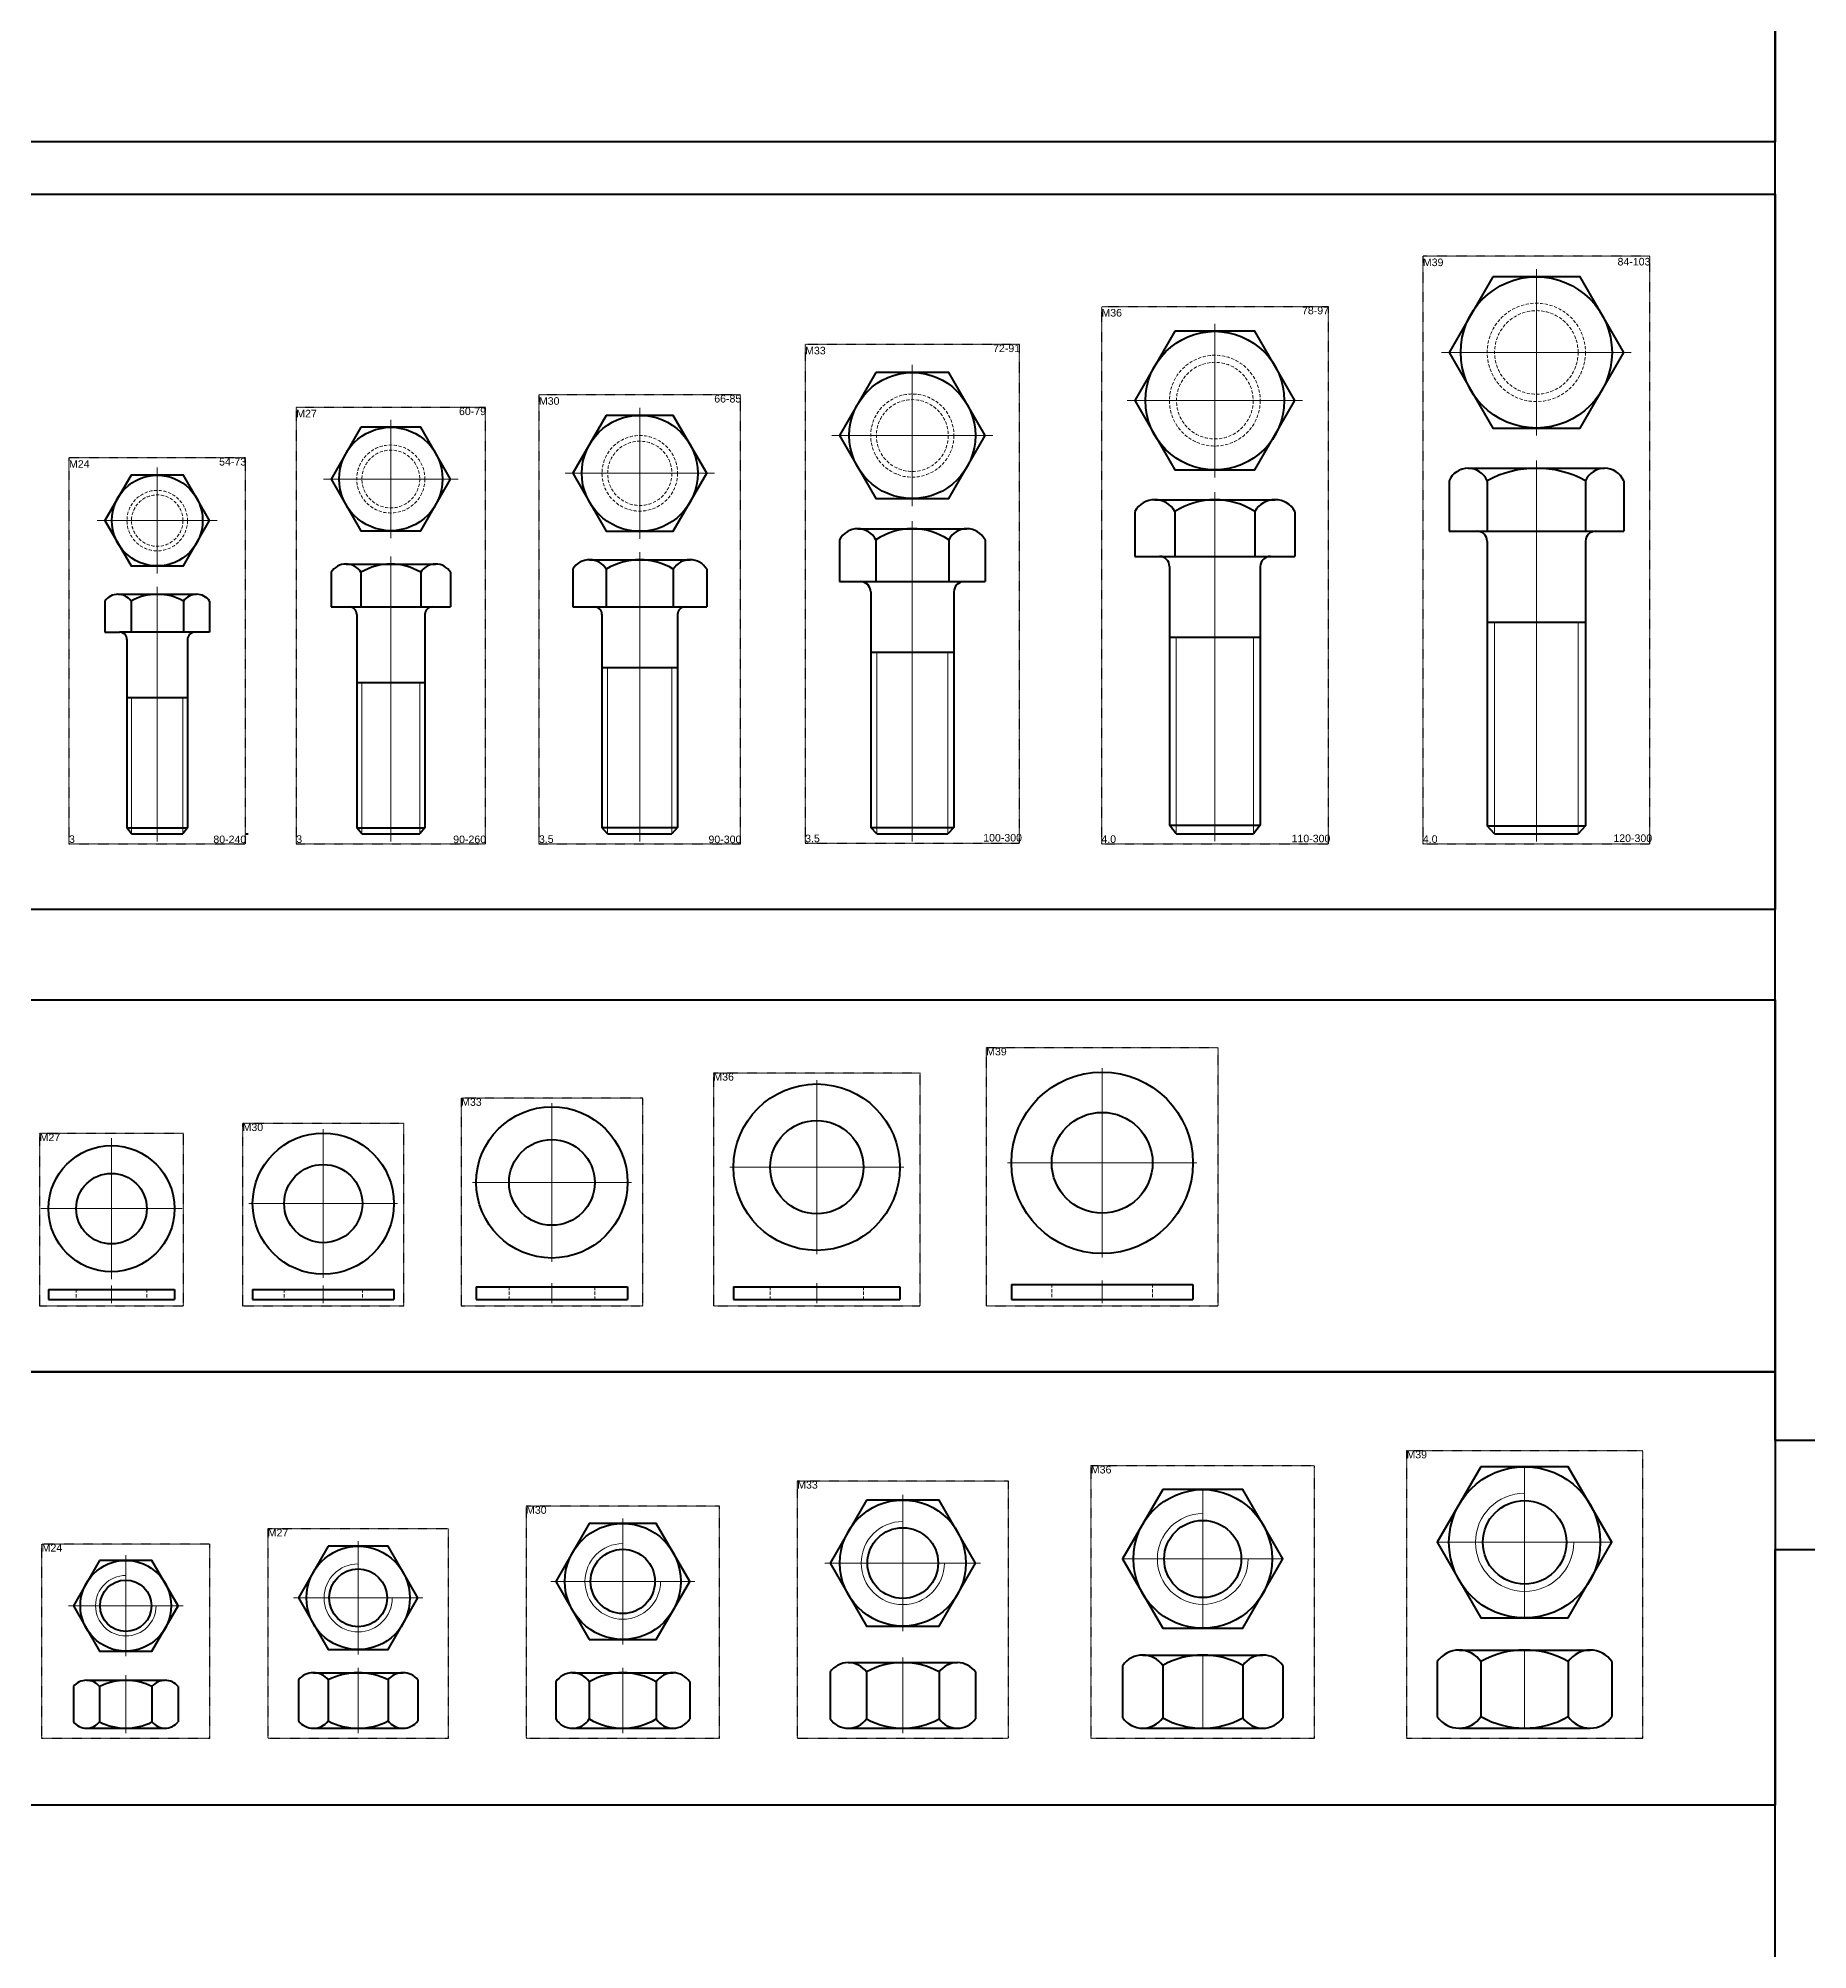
# Model space of a CAD drawing. Header units: millimetres. Extents: x -11382 to 23553, y -372 to 10786.
# Drawn here: x 2763 to 3464, y 4321 to 5079 of the extents above; entities that cross this region are included whole.
import ezdxf

# ---------------------------------------------------------------- set-up
doc = ezdxf.new("R2010")
doc.units = ezdxf.units.MM
doc.header["$LTSCALE"] = 0.2
doc.linetypes.add('HIDDEN', pattern=[9.525, 6.35, -3.175])
doc.linetypes.add('HIDDEN2', pattern=[0.1875, 0.125, -0.0625])
doc.layers.get('0').update_dxf_attribs({"color": 170, "linetype": 'HIDDEN2', "plot": 0})
for name, color, linetype, lineweight in [('đướng nét đứt', 4, 'HIDDEN', 20), ('đường bao thấy', 7, 'Continuous', 40), ('đường mặt cắt', 160, 'Continuous', 15), ('đường nét mảnh', 220, 'Continuous', 15)]:
    doc.layers.add(name, color=color, linetype=linetype, lineweight=lineweight)
doc.styles.add('nhat3', font='arial.ttf', dxfattribs={"height": 3})

# ---------------------------------------------------------------- blocks, each defined once
blk = doc.blocks.new('m24')
at = {"layer": 'đướng nét đứt'}
for radius in [12, 10.2]:
    blk.add_circle((2809.84, 4888.15), radius, dxfattribs=at)
at = {"layer": 'đường bao thấy'}
for p, q in [((2789.06, 4856.2), (2789.06, 4843.93)), ((2794.26, 4858.93), (2825.43, 4858.93)), ((2799.45, 4856.2), (2799.45, 4843.93)), ((2820.24, 4856.2), (2820.24, 4843.93)), ((2830.63, 4856.2), (2830.63, 4843.93)), ((2789.06, 4843.93), (2794.84, 4843.93)), ((2830.63, 4843.93), (2794.84, 4843.93)), ((2797.84, 4840.93), (2797.84, 4766.26)), ((2821.84, 4840.93), (2821.84, 4766.26)), ((2797.84, 4817.93), (2821.84, 4817.93)), ((2799.64, 4763.93), (2797.84, 4766.26)), ((2797.84, 4766.26), (2821.84, 4766.26)), ((2799.64, 4763.93), (2820.04, 4763.93)), ((2821.84, 4766.26), (2820.04, 4763.93))]:
    blk.add_line(p, q, dxfattribs=at)
blk.add_lwpolyline([(2799.45, 4906.15), (2789.06, 4888.15), (2799.45, 4870.15), (2820.24, 4870.15), (2830.63, 4888.15), (2820.24, 4906.15)], close=True, dxfattribs=at)
blk.add_circle((2809.84, 4888.15), 18, dxfattribs=at)
for centre, radius, start, end in [((2794.26, 4852.63), 6.3, 34.44656, 145.55344), ((2809.84, 4837.84), 21.1, 60.49116, 119.50884), ((2825.43, 4852.63), 6.3, 34.44656, 145.55344), ((2794.84, 4840.93), 3, 0, 90), ((2824.84, 4840.93), 3, 90, 180)]:
    blk.add_arc(centre, radius, start, end, dxfattribs=at)
at = {"layer": 'đường mặt cắt'}
for p, q in [((2809.84, 4909.15), (2809.84, 4867.15)), ((2809.84, 4888.15), (2809.84, 4900.15)), ((2786.06, 4888.15), (2833.63, 4888.15)), ((2809.84, 4861.93), (2809.84, 4760.93))]:
    blk.add_line(p, q, dxfattribs=at)
at = {"layer": 'đường nét mảnh'}
for p, q in [((2799.64, 4817.93), (2799.64, 4763.93)), ((2820.04, 4817.93), (2820.04, 4763.93))]:
    blk.add_line(p, q, dxfattribs=at)
blk = doc.blocks.new('m27')
at = {"layer": 'đướng nét đứt'}
for radius in [13.5, 11.47]:
    blk.add_circle((2902.47, 4904.65), radius, dxfattribs=at)
at = {"layer": 'đường bao thấy'}
for p, q in [((2878.8, 4867.64), (2878.8, 4853.93)), ((2884.72, 4870.93), (2920.22, 4870.93)), ((2890.63, 4867.64), (2890.63, 4853.93)), ((2914.31, 4867.64), (2914.31, 4853.93)), ((2926.14, 4867.64), (2926.14, 4853.93)), ((2878.8, 4853.93), (2926.14, 4853.93)), ((2888.97, 4850.93), (2888.97, 4766.31)), ((2915.97, 4850.93), (2915.97, 4766.31)), ((2888.97, 4823.93), (2915.97, 4823.93)), ((2891, 4763.93), (2888.97, 4766.31)), ((2888.97, 4766.31), (2915.97, 4766.31)), ((2891, 4763.93), (2913.95, 4763.93)), ((2915.97, 4766.31), (2913.95, 4763.93))]:
    blk.add_line(p, q, dxfattribs=at)
blk.add_lwpolyline([(2890.63, 4925.15), (2878.8, 4904.65), (2890.63, 4884.15), (2914.31, 4884.15), (2926.14, 4904.65), (2914.31, 4925.15)], close=True, dxfattribs=at)
blk.add_circle((2902.47, 4904.65), 20.5, dxfattribs=at)
for centre, radius, start, end in [((2884.72, 4863.97), 6.96, 31.81553, 148.18447), ((2902.47, 4848.02), 22.92, 58.90605, 121.09395), ((2920.22, 4863.97), 6.96, 31.81553, 148.18447), ((2885.97, 4850.93), 3, 0, 90), ((2918.97, 4850.93), 3, 90, 180)]:
    blk.add_arc(centre, radius, start, end, dxfattribs=at)
at = {"layer": 'đường mặt cắt'}
for p, q in [((2902.47, 4928.15), (2902.47, 4881.15)), ((2875.8, 4904.65), (2929.14, 4904.65)), ((2902.47, 4873.93), (2902.47, 4760.93))]:
    blk.add_line(p, q, dxfattribs=at)
at = {"layer": 'đường nét mảnh'}
for p, q in [((2891, 4823.93), (2891, 4763.93)), ((2913.95, 4823.93), (2913.95, 4763.93))]:
    blk.add_line(p, q, dxfattribs=at)
blk = doc.blocks.new('m30')
at = {"layer": 'đướng nét đứt'}
for radius in [15, 12.75]:
    blk.add_circle((0, 0), radius, dxfattribs=at)
at = {"layer": 'đường bao thấy'}
for p, q in [((-19.92, -34.27), (19.92, -34.27)), ((-26.56, -38), (-26.56, -52.97)), ((-13.28, -38), (-13.28, -52.97)), ((13.28, -38), (13.28, -52.97)), ((26.56, -38), (26.56, -52.97)), ((-26.56, -52.97), (26.56, -52.97)), ((-15, -55.97), (-15, -140.43)), ((15, -55.97), (15, -140.43)), ((-15, -76.97), (15, -76.97)), ((-12.75, -142.97), (-15, -140.43)), ((-15, -140.43), (15, -140.43)), ((-12.75, -142.97), (12.75, -142.97)), ((15, -140.43), (12.75, -142.97))]:
    blk.add_line(p, q, dxfattribs=at)
blk.add_lwpolyline([(-13.28, 23), (-26.56, 0), (-13.28, -23), (13.28, -23), (26.56, 0), (13.28, 23)], close=True, dxfattribs=at)
blk.add_circle((0, 0), 23, dxfattribs=at)
for centre, radius, start, end in [((-19.92, -42.05), 7.78, 31.39728, 148.60272), ((0, -59.8), 25.52, 58.65149, 121.34851), ((19.92, -42.05), 7.78, 31.39728, 148.60272), ((-18, -55.97), 3, 0, 90), ((18, -55.97), 3, 90, 180)]:
    blk.add_arc(centre, radius, start, end, dxfattribs=at)
at = {"layer": 'đường mặt cắt'}
for p, q in [((0, 26), (0, -26)), ((-29.56, 0), (29.56, 0)), ((0, -31.27), (0, -145.97))]:
    blk.add_line(p, q, dxfattribs=at)
at = {"layer": 'đường nét mảnh'}
for p, q in [((-12.75, -76.97), (-12.75, -142.97)), ((12.75, -76.97), (12.75, -142.97))]:
    blk.add_line(p, q, dxfattribs=at)
blk = doc.blocks.new('M33')
at = {"layer": 'đướng nét đứt'}
for radius in [16.5, 14.25]:
    blk.add_circle((0, 0), radius, dxfattribs=at)
at = {"layer": 'đường bao thấy'}
for p, q in [((-21.65, -36.94), (21.65, -36.94)), ((-28.87, -41.39), (-28.87, -57.94)), ((-14.43, -41.39), (-14.43, -57.94)), ((14.43, -41.39), (14.43, -57.94)), ((28.87, -41.39), (28.87, -57.94)), ((-28.87, -57.94), (28.87, -57.94)), ((-16.5, -61.94), (-16.5, -155.49)), ((16.5, -61.94), (16.5, -155.49)), ((-16.5, -85.94), (16.5, -85.94)), ((-16.5, -85.94), (16.5, -85.94)), ((-14.03, -157.94), (-16.5, -155.49)), ((-16.5, -155.49), (16.5, -155.49)), ((-14.03, -157.94), (14.02, -157.94)), ((16.5, -155.49), (14.02, -157.94))]:
    blk.add_line(p, q, dxfattribs=at)
blk.add_lwpolyline([(-14.43, 25), (-28.87, 0), (-14.43, -25), (14.43, -25), (28.87, 0), (14.43, 25)], close=True, dxfattribs=at)
blk.add_circle((0, 0), 25, dxfattribs=at)
for centre, radius, start, end in [((-21.65, -45.02), 8.08, 26.70237, 153.29763), ((0, -62.58), 25.64, 55.7425, 124.2575), ((21.65, -45.02), 8.08, 26.70237, 153.29763), ((-20.5, -61.94), 4, 0, 90), ((20.5, -61.94), 4, 90, 180)]:
    blk.add_arc(centre, radius, start, end, dxfattribs=at)
at = {"layer": 'đường mặt cắt'}
for p, q in [((0, 28), (0, -28)), ((-31.87, 0), (31.87, 0)), ((0, -33.94), (0, -160.94))]:
    blk.add_line(p, q, dxfattribs=at)
at = {"layer": 'đường nét mảnh'}
for p, q in [((-14.03, -85.94), (-14.03, -157.94)), ((14.02, -85.94), (14.02, -157.94))]:
    blk.add_line(p, q, dxfattribs=at)
blk = doc.blocks.new('M36')
at = {"layer": 'đướng nét đứt'}
for radius in [18, 15.2]:
    blk.add_circle((0, 0), radius, dxfattribs=at)
at = {"layer": 'đường bao thấy'}
for p, q in [((-31.75, -43.97), (-31.75, -61.79)), ((-23.82, -39.29), (23.85, -39.3)), ((-15.88, -43.97), (-15.88, -61.79)), ((15.88, -43.96), (15.88, -61.79)), ((31.75, -43.93), (31.75, -61.79)), ((-31.75, -61.79), (31.75, -61.79)), ((-17.99, -65.79), (-18, -168.43)), ((18.01, -65.72), (18, -168.43)), ((-17.99, -93.79), (18.01, -93.79)), ((-15.3, -171.79), (-18, -168.43)), ((-18, -168.43), (18, -168.43)), ((-15.3, -171.79), (15.3, -171.79)), ((18, -168.43), (15.3, -171.79)), ((15.3, -175.74), (15.3, -175.74)), ((18, -175.74), (18, -175.74))]:
    blk.add_line(p, q, dxfattribs=at)
blk.add_lwpolyline([(-15.88, 27.5), (-31.75, 0), (-15.88, -27.5), (15.88, -27.5), (31.75, 0), (15.88, 27.5)], close=True, dxfattribs=at)
blk.add_circle((0, 0), 27.5, dxfattribs=at)
for centre, radius, start, end in [((-23.82, -48.37), 9.07, 28.96748, 151.03252), ((0.01, -68.61), 29.31, 57.22553, 122.82196), ((23.84, -48.37), 9.07, 28.95656, 151.0216), ((-21.99, -65.79), 4, 359.99454, 90), ((22.01, -65.79), 4, 90, 180.00546)]:
    blk.add_arc(centre, radius, start, end, dxfattribs=at)
at = {"layer": 'đường mặt cắt'}
for p, q in [((0, 30.5), (0, -30.5)), ((-34.75, 0), (34.75, 0)), ((0.01, -36.29), (0, -174.79))]:
    blk.add_line(p, q, dxfattribs=at)
at = {"layer": 'đường nét mảnh'}
for p, q in [((-15.29, -93.79), (-15.3, -171.79)), ((15.31, -93.79), (15.3, -171.79))]:
    blk.add_line(p, q, dxfattribs=at)
blk = doc.blocks.new('M39')
at = {"layer": 'đướng nét đứt'}
for radius in [19.5, 16.57]:
    blk.add_circle((0, 0), radius, dxfattribs=at)
at = {"layer": 'đường bao thấy'}
for p, q in [((-34.64, -50.9), (-34.64, -70.93)), ((-27.07, -45.95), (27.07, -45.95)), ((-19.5, -50.9), (-19.5, -70.93)), ((19.5, -50.9), (19.5, -70.93)), ((34.64, -50.9), (34.64, -70.93)), ((-34.64, -70.93), (34.64, -70.93)), ((-19.5, -74.93), (-19.5, -187.81)), ((19.5, -74.93), (19.5, -187.81)), ((-19.5, -106.93), (19.5, -106.93)), ((-16.57, -190.93), (-19.5, -187.81)), ((-19.5, -187.81), (19.5, -187.81)), ((19.5, -187.81), (16.57, -190.93)), ((-16.57, -190.93), (16.57, -190.93))]:
    blk.add_line(p, q, dxfattribs=at)
blk.add_lwpolyline([(-17.32, 30), (-34.64, 0), (-17.32, -30), (17.32, -30), (34.64, 0), (17.32, 30)], close=True, dxfattribs=at)
blk.add_circle((0, 0), 30, dxfattribs=at)
for centre, radius, start, end in [((-27.07, -54.22), 8.26, 23.64348, 156.35652), ((0, -86.73), 40.79, 61.44266, 118.55734), ((27.07, -54.22), 8.26, 23.64348, 156.35652), ((-23.5, -74.93), 4, 0, 90), ((23.5, -74.93), 4, 90, 180)]:
    blk.add_arc(centre, radius, start, end, dxfattribs=at)
at = {"layer": 'đường mặt cắt'}
for p, q in [((0, 33), (0, -33)), ((-37.64, 0), (37.64, 0)), ((0, -42.93), (0, -193.93))]:
    blk.add_line(p, q, dxfattribs=at)
at = {"layer": 'đường nét mảnh'}
for p, q in [((-16.57, -106.93), (-16.57, -190.93)), ((16.57, -106.93), (16.57, -190.93))]:
    blk.add_line(p, q, dxfattribs=at)

msp = doc.modelspace()

# ---------------------------------------------------------------- linework, layer by layer
for points in [[(3311.742, 4759.991), (3401.742, 4759.991), (3401.742, 4992.991), (3311.742, 4992.991)], [(3184.251, 4759.991), (3274.251, 4759.991), (3274.271, 4972.991), (3184.271, 4972.991)], [(3066.773, 4760.262), (3151.773, 4760.262), (3151.773, 4957.991), (3066.773, 4957.991)], [(2961.202, 4759.991), (3041.202, 4759.991), (3041.202, 4937.991), (2961.202, 4937.991)], [(2864.97, 4759.991), (2939.97, 4759.991), (2939.97, 4932.991), (2864.97, 4932.991)], [(2774.845, 4759.991), (2844.845, 4759.991), (2844.845, 4912.991), (2774.845, 4912.991)], [(3138.56, 4576.659), (3230.56, 4576.659), (3230.56, 4679.033), (3138.56, 4679.033)], [(3030.382, 4576.659), (3112.382, 4576.659), (3112.382, 4669.033), (3030.382, 4669.033)], [(2930.35, 4576.659), (3002.35, 4576.659), (3002.35, 4659.033), (2930.35, 4659.033)], [(2843.678, 4576.659), (2907.678, 4576.659), (2907.678, 4649.033), (2843.678, 4649.033)], [(2763.188, 4576.659), (2820.188, 4576.659), (2820.188, 4645.033), (2763.188, 4645.033)], [(3305.229, 4405.217), (3398.957, 4405.217), (3398.957, 4519.217), (3305.229, 4519.217)], [(3180.08, 4405.217), (3268.809, 4405.217), (3268.809, 4513.217), (3180.08, 4513.217)], [(3063.638, 4405.217), (3147.366, 4405.217), (3147.366, 4507.217), (3063.638, 4507.217)], [(2956.095, 4405.217), (3032.824, 4405.217), (3032.824, 4497.217), (2956.095, 4497.217)], [(2764.004, 4405.217), (2830.732, 4405.217), (2830.732, 4482.217), (2764.004, 4482.217)], [(2853.654, 4405.217), (2925.382, 4405.217), (2925.382, 4488.217), (2853.654, 4488.217)]]:
    msp.add_lwpolyline(points, close=True)
at = {"layer": 'đướng nét đứt'}
for p, q in [((2777.688, 4583.23), (2777.688, 4579.23)), ((2805.688, 4583.23), (2805.688, 4579.23)), ((2860.178, 4583.23), (2860.178, 4579.23)), ((2891.178, 4583.23), (2891.178, 4579.23)), ((2949.35, 4584.23), (2949.35, 4579.23)), ((2983.35, 4584.23), (2983.35, 4579.23)), ((3052.882, 4584.23), (3052.882, 4579.23)), ((3089.882, 4584.23), (3089.882, 4579.23)), ((3164.56, 4585.23), (3164.56, 4579.23)), ((3204.56, 4585.23), (3204.56, 4579.23))]:
    msp.add_line(p, q, dxfattribs=at)
at = {"layer": 'đường bao thấy'}
for p, q in [((2844.845, 4763.935), (2845.845, 4763.935)), ((2766.688, 4583.23), (2816.688, 4583.23)), ((2766.688, 4583.23), (2766.688, 4579.23)), ((2816.688, 4583.23), (2816.688, 4579.23)), ((2847.678, 4583.23), (2903.678, 4583.23)), ((2847.678, 4583.23), (2847.678, 4579.23)), ((2903.678, 4583.23), (2903.678, 4579.23)), ((2936.35, 4584.23), (2936.35, 4579.23)), ((2936.35, 4584.23), (2996.35, 4584.23)), ((2996.35, 4584.23), (2996.35, 4579.23)), ((3038.382, 4584.23), (3104.382, 4584.23)), ((3038.382, 4584.23), (3038.382, 4579.23)), ((3104.382, 4584.23), (3104.382, 4579.23)), ((3148.56, 4585.23), (3220.56, 4585.23)), ((3148.56, 4585.23), (3148.56, 4579.23)), ((3220.56, 4585.23), (3220.56, 4579.23)), ((2766.688, 4579.23), (2816.688, 4579.23)), ((2847.678, 4579.23), (2903.678, 4579.23)), ((2936.35, 4579.23), (2996.35, 4579.23)), ((3038.382, 4579.23), (3104.382, 4579.23)), ((3148.56, 4579.23), (3220.56, 4579.23)), ((3200.629, 4438.186), (3248.26, 4438.186)), ((3317.452, 4435.595), (3317.452, 4413.777)), ((3326.112, 4440.186), (3378.074, 4440.186)), ((3334.772, 4435.595), (3334.772, 4413.777)), ((3369.413, 4435.595), (3369.413, 4413.777)), ((3386.734, 4435.595), (3386.734, 4413.777)), ((2781.78, 4428.186), (2812.957, 4428.186)), ((2865.847, 4428.332), (2865.847, 4412.04)), ((2871.765, 4431.186), (2907.272, 4431.186)), ((2877.683, 4428.332), (2877.683, 4412.04)), ((2901.354, 4428.332), (2901.354, 4412.04)), ((2913.19, 4428.332), (2913.19, 4412.04)), ((2974.541, 4431.186), (3014.378, 4431.186)), ((3076.635, 4431.481), (3076.635, 4412.891)), ((3083.851, 4435.186), (3127.153, 4435.186)), ((3091.068, 4431.481), (3091.068, 4412.891)), ((3119.936, 4431.481), (3119.936, 4412.891)), ((3134.37, 4431.481), (3134.37, 4412.891)), ((3192.69, 4434.111), (3192.69, 4413.261)), ((3208.568, 4434.111), (3208.568, 4413.261)), ((3240.322, 4434.111), (3240.322, 4413.261)), ((3256.199, 4434.111), (3256.199, 4413.261)), ((2776.584, 4425.7), (2776.584, 4411.671)), ((2786.976, 4425.7), (2786.976, 4411.671)), ((2807.76, 4425.7), (2807.76, 4411.671)), ((2818.153, 4425.7), (2818.153, 4411.671)), ((2967.901, 4427.534), (2967.901, 4412.838)), ((2981.18, 4427.534), (2981.18, 4412.838)), ((3007.739, 4427.534), (3007.739, 4412.838)), ((3021.018, 4427.534), (3021.018, 4412.838)), ((2781.78, 4409.186), (2812.957, 4409.186)), ((2871.765, 4409.186), (2907.272, 4409.186)), ((2974.541, 4409.186), (3014.378, 4409.186)), ((3083.851, 4409.186), (3127.153, 4409.186)), ((3200.629, 4409.186), (3248.26, 4409.186)), ((3326.112, 4409.186), (3378.074, 4409.186))]:
    msp.add_line(p, q, dxfattribs=at)
for points in [[(3451.503, 5626.056), (5318.63, 5626.056), (5318.63, 4523.273), (3451.503, 4523.273)], [(2198.018, 5322.144), (3451.503, 5322.144), (3451.503, 5038.421), (2198.018, 5038.421)], [(2198.018, 5017.685), (3451.503, 5017.685), (3451.503, 4733.961), (2198.018, 4733.961)], [(2198.018, 4698.033), (3451.503, 4698.033), (3451.503, 4550.568), (2198.018, 4550.568)], [(2198.018, 4550.568), (3451.503, 4550.568), (3451.503, 4378.609), (2198.018, 4378.609)], [(3334.772, 4512.9), (3317.452, 4482.9), (3334.772, 4452.9), (3369.413, 4452.9), (3386.734, 4482.9), (3369.413, 4512.9)], [(3208.568, 4503.801), (3192.69, 4476.301), (3208.568, 4448.801), (3240.322, 4448.801), (3256.199, 4476.301), (3240.322, 4503.801)], [(3091.068, 4499.676), (3076.635, 4474.676), (3091.068, 4449.676), (3119.936, 4449.676), (3134.37, 4474.676), (3119.936, 4499.676)], [(2877.683, 4481.351), (2865.847, 4460.851), (2877.683, 4440.351), (2901.354, 4440.351), (2913.19, 4460.851), (2901.354, 4481.351)], [(2786.976, 4475.751), (2776.584, 4457.751), (2786.976, 4439.751), (2807.76, 4439.751), (2818.153, 4457.751), (2807.76, 4475.751)], [(3451.503, 4480.038), (5309.692, 4480.038), (5309.692, 3392.138), (3451.503, 3392.138)]]:
    msp.add_lwpolyline(points, close=True, dxfattribs=at)
msp.add_lwpolyline([(2981.18, 4444.407), (3007.739, 4444.407), (3021.018, 4467.407), (3007.739, 4490.407), (2981.18, 4490.407), (2967.901, 4467.407), (2981.18, 4444.407)], dxfattribs=at)
for centre, radius in [((3071.382, 4631.691), 33), ((3184.56, 4633.427), 36), ((2966.35, 4625.653), 30), ((3071.382, 4631.691), 18.5), ((3184.56, 4633.427), 20), ((2791.688, 4615.252), 25), ((2875.678, 4617.252), 28), ((2966.35, 4625.653), 17), ((2875.678, 4617.252), 15.5), ((2791.688, 4615.252), 14), ((3352.093, 4482.9), 30), ((3224.445, 4476.301), 27.5), ((3105.502, 4474.676), 25), ((3352.093, 4482.9), 16.575), ((2994.46, 4467.407), 23), ((3105.502, 4474.676), 14.025), ((3224.445, 4476.301), 15.3), ((2889.518, 4460.851), 20.5), ((2797.368, 4457.751), 18), ((2994.46, 4467.407), 12.75), ((2797.368, 4457.751), 10.2), ((2889.518, 4460.851), 11.475)]:
    msp.add_circle(centre, radius, dxfattribs=at)
for centre, radius, start, end in [((3200.629, 4428.416), 9.77, 35.657555, 144.342445), ((3224.445, 4405.217), 32.969, 61.21168, 118.78832), ((3248.26, 4428.416), 9.77, 35.657555, 144.342445), ((3326.112, 4429.722), 10.464, 34.143466, 145.856534), ((3352.093, 4405.217), 34.969, 60.309947, 119.690053), ((3378.074, 4429.722), 10.464, 34.143466, 145.856534), ((2781.78, 4421.512), 6.674, 38.874091, 141.125909), ((2797.368, 4405.217), 22.969, 63.099296, 116.900704), ((2812.957, 4421.512), 6.674, 38.874091, 141.125909), ((2871.765, 4423.623), 7.563, 38.507873, 141.492127), ((2889.518, 4405.217), 25.969, 62.886234, 117.113766), ((2907.272, 4423.623), 7.563, 38.507873, 141.492127), ((2974.541, 4423.324), 7.862, 32.377477, 147.622523), ((2994.46, 4405.217), 25.969, 59.246931, 120.753069), ((2994.46, 4405.217), 25.969, 59.246931, 120.753069), ((3014.378, 4423.324), 7.862, 32.377477, 147.622523), ((3083.851, 4426.304), 8.882, 35.652588, 144.347412), ((3105.502, 4405.217), 29.969, 61.208736, 118.791264), ((3127.153, 4426.304), 8.882, 35.652588, 144.347412), ((2974.541, 4417.048), 7.862, 212.377477, 327.622523), ((2994.46, 4435.155), 25.969, 239.246931, 300.753069), ((3014.378, 4417.048), 7.862, 212.377477, 327.622523), ((3083.851, 4418.068), 8.882, 215.652588, 324.347412), ((3105.502, 4439.155), 29.969, 241.208736, 298.791264), ((3127.153, 4418.068), 8.882, 215.652588, 324.347412), ((3200.629, 4418.956), 9.77, 215.657555, 324.342445), ((3224.445, 4442.155), 32.969, 241.21168, 298.78832), ((3248.26, 4418.956), 9.77, 215.657555, 324.342445), ((3326.112, 4419.65), 10.464, 214.143466, 325.856534), ((3352.093, 4444.155), 34.969, 240.309947, 299.690053), ((3378.074, 4419.65), 10.464, 214.143466, 325.856534), ((2781.78, 4415.86), 6.674, 218.874091, 321.125909), ((2797.368, 4432.155), 22.969, 243.099296, 296.900704), ((2812.957, 4415.86), 6.674, 218.874091, 321.125909), ((2871.765, 4416.748), 7.563, 218.507873, 321.492127), ((2889.518, 4435.155), 25.969, 242.886234, 297.113766), ((2907.272, 4416.748), 7.563, 218.507873, 321.492127)]:
    msp.add_arc(centre, radius, start, end, dxfattribs=at)
at = {"layer": 'đường mặt cắt'}
for p, q in [((3184.56, 4670.927), (3184.56, 4595.927)), ((3071.382, 4666.191), (3071.382, 4597.191)), ((2966.35, 4657.153), (2966.35, 4594.153)), ((2791.688, 4643.252), (2791.688, 4587.252)), ((2875.678, 4646.752), (2875.678, 4587.752)), ((3147.06, 4633.427), (3222.06, 4633.427)), ((2934.85, 4625.653), (2997.85, 4625.653)), ((3036.882, 4631.691), (3105.882, 4631.691)), ((2763.688, 4615.252), (2819.688, 4615.252)), ((2846.178, 4617.252), (2905.178, 4617.252)), ((2791.688, 4584.73), (2791.688, 4577.73)), ((2875.678, 4584.73), (2875.678, 4577.73)), ((2966.35, 4585.73), (2966.35, 4577.73)), ((3071.382, 4585.73), (3071.382, 4577.73)), ((3184.56, 4586.73), (3184.56, 4577.73)), ((3352.093, 4512.9), (3352.093, 4452.9)), ((3224.445, 4503.801), (3224.445, 4448.801)), ((3105.502, 4501.676), (3105.502, 4447.676)), ((2994.46, 4492.407), (2994.46, 4442.407)), ((2889.518, 4483.351), (2889.518, 4438.351)), ((3317.452, 4482.9), (3386.734, 4482.9)), ((2797.368, 4477.751), (2797.368, 4437.751)), ((3074.635, 4474.676), (3136.37, 4474.676)), ((3192.69, 4476.301), (3256.199, 4476.301)), ((2965.901, 4467.407), (3023.018, 4467.407)), ((2994.46, 4467.407), (2994.46, 4452.407)), ((2863.847, 4460.851), (2915.19, 4460.851)), ((2774.584, 4457.751), (2820.153, 4457.751)), ((3105.502, 4437.186), (3105.502, 4407.186)), ((3224.445, 4438.186), (3224.445, 4409.186)), ((3352.093, 4440.186), (3352.093, 4409.186)), ((2797.368, 4430.186), (2797.368, 4407.186)), ((2889.518, 4433.186), (2889.518, 4407.186)), ((2994.46, 4433.186), (2994.46, 4407.186))]:
    msp.add_line(p, q, dxfattribs=at)
at = {"layer": 'đường nét mảnh'}
for centre, radius in [((3352.093, 4482.9), 19.5), ((3105.502, 4474.676), 16.5), ((3224.445, 4476.301), 18), ((2994.46, 4467.407), 15), ((2889.518, 4460.851), 13.5), ((2797.368, 4457.751), 12)]:
    msp.add_arc(centre, radius, 90, 0, dxfattribs=at)

# ---------------------------------------------------------------- block references
at = {"layer": 'đường bao thấy'}
for name, p in [('M39', (3356.742, 4954.862)), ('M36', (3229.251, 4935.729)), ('M33', (3109.273, 4921.874)), ('m30', (3001.202, 4906.905)), ('m27', (0, 0)), ('m24', (0, 0))]:
    msp.add_blockref(name, p, dxfattribs=at)

# ---------------------------------------------------------------- texts
at = {"layer": 'đường bao thấy', "char_height": 3, "attachment_point": 1, "style": 'nhat3'}
for s, insert, width in [('M39', (3311.742, 4992.092), 4.11256), ('84-103', (3388.943, 4992.352), 4.11256), ('M36', (3184.271, 4972.092), 4.11256), ('78-97', (3263.798, 4972.991), 4.11256), ('M33', (3066.773, 4957.092), 4.11256), ('72-91', (3141.3, 4957.991), 4.11256), ('M30', (2961.202, 4937.092), 4.11256), ('66-85', (3030.729, 4937.991), 4.11256), ('M27', (2864.97, 4932.092), 4.11256), ('60-79', (2929.497, 4932.991), 4.11256), ('54-73', (2834.372, 4912.991), 4.11256), ('M24', (2774.845, 4912.092), 4.11256), ('3', (2774.845, 4763.319), 2.37302), ('80-240', (2832.088, 4763.217), 12.7571), ('3', (2864.97, 4763.319), 2.37302), ('90-260', (2927.213, 4763.217), 12.7571), ('3.5', (2961.202, 4763.319), 2.37302), ('90-300', (3028.445, 4763.217), 12.7571), ('3.5', (3066.773, 4763.59), 2.37302), ('100-300', (3137.385, 4763.868), 12.7571), ('4.0', (3184.251, 4763.319), 2.37302), ('110-300', (3259.674, 4763.548), 12.7571), ('4.0', (3311.742, 4763.319), 2.37302), ('120-300', (3387.284, 4763.687), 12.7571), ('M39', (3138.56, 4679.033), 9.21281), ('M36', (3030.382, 4669.033), 9.21281), ('M33', (2930.35, 4659.033), 9.21281), ('M30', (2843.678, 4649.033), 9.21281), ('M27', (2763.188, 4645.033), 9.21281), ('M39', (3305.229, 4519.217), 9.21281), ('M36', (3180.08, 4513.217), 9.21281), ('M33', (3063.638, 4507.217), 9.21281), ('M30', (2956.095, 4497.217), 9.21281), ('M24', (2764.004, 4482.217), 9.21281), ('M27', (2853.654, 4488.217), 9.21281)]:
    msp.add_mtext(s, dxfattribs=dict(at, insert=insert, width=width))

doc.saveas('drawing.dxf')
